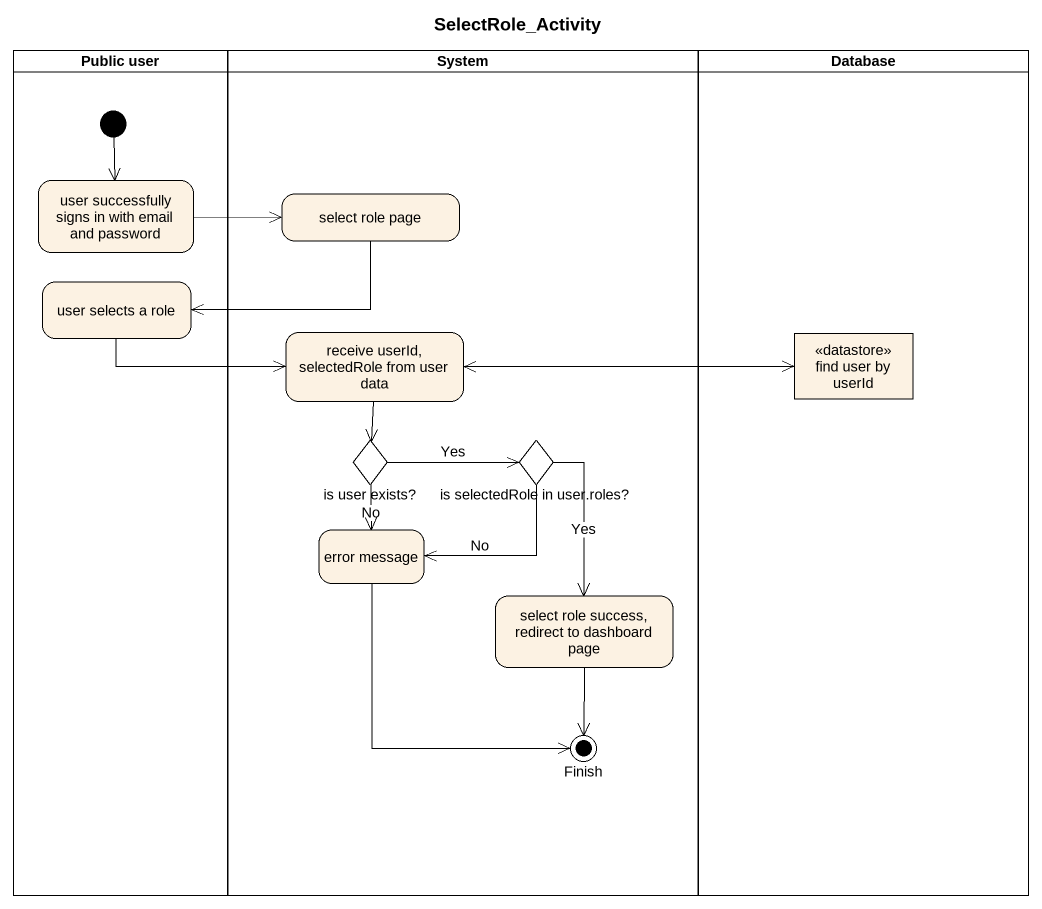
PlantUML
@startuml
title SelectRole_Activity
hide empty description
state "Public user" as Public_user <<partition>> {
  state "user successfully signs in with email and password" as user_successfully_signs_in
  state "user selects a role" as user_selects_a_role
  [*] --> user_successfully_signs_in
}
state System <<partition>> {
  state "select role page" as select_role_page
  state "receive userId, selectedRole from user data" as receive_userId_selectedRole
  state "is user exists?" as is_user_exists <<choice>>
  state "is selectedRole in user.roles?" as is_selectedRole_in_user <<choice>>
  state "error message" as error_message
  state "select role success, redirect to dashboard page" as select_role_success
  state Finish <<end>>
}
state "Database" as Database_ <<partition>> {
  state "find user by userId" as find_user_by_userId <<datastore>>
}
user_successfully_signs_in -right-> select_role_page
select_role_page -left-> user_selects_a_role
user_selects_a_role -right-> receive_userId_selectedRole
receive_userId_selectedRole -right-> find_user_by_userId
receive_userId_selectedRole --> is_user_exists
find_user_by_userId -left-> receive_userId_selectedRole
is_user_exists -right-> is_selectedRole_in_user : Yes
is_user_exists --> error_message : No
is_selectedRole_in_user -left-> error_message : No
is_selectedRole_in_user --> select_role_success : Yes
error_message --> Finish
select_role_success --> Finish
@enduml
